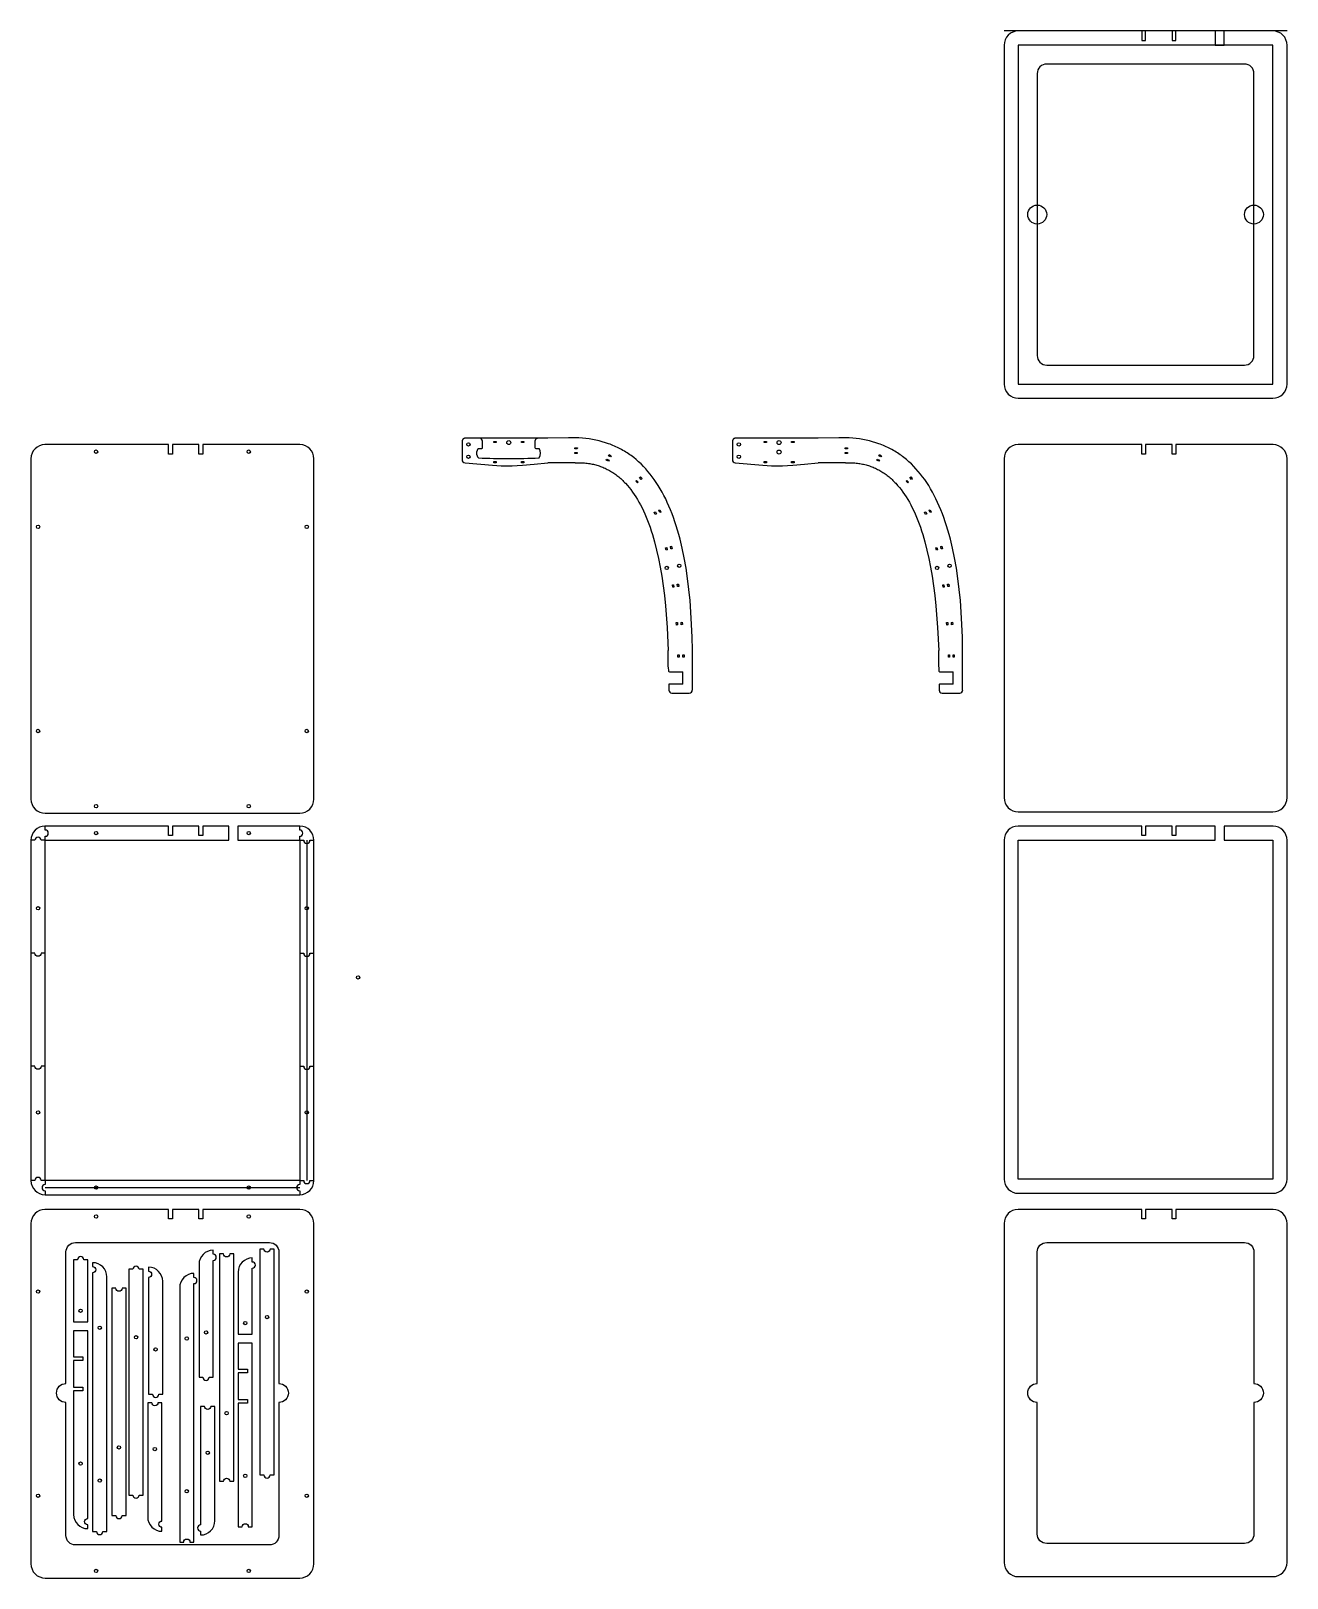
# Model space of a CAD drawing. Extents: x -4423 to 2541, y -1262 to 980.
# Drawn here: x -1043 to 284, y -1262 to 373 of the extents above; entities that cross this region are included whole.
import ezdxf

# ---------------------------------------------------------------- set-up
doc = ezdxf.new("R2010")
doc.units = 0
for name, color, linetype in [('FAB$ARM-1', 5, 'CONTINUOUS'), ('FAB$ARM-2', 5, 'CONTINUOUS'), ('FAB_2$BOTTOM', 30, 'CONTINUOUS'), ('FAB_2$TOP', 4, 'CONTINUOUS')]:
    doc.layers.add(name, color=color, linetype=linetype)

msp = doc.modelspace()

# ---------------------------------------------------------------- linework, layer by layer
at = {"layer": 'FAB$ARM-1'}
for p, q in [((-369.8, -299.1), (-369.5, -303.3)), ((-368.7, -304.1), (-354.4, -304)), ((-344.4, -323.4), (-344.4, -297.9)), ((-84.1, -299.1), (-83.9, -303.3)), ((-83.1, -304.1), (-68.8, -304)), ((-58.8, -323.4), (-58.8, -297.9)), ((-354.4, -317), (-368.6, -317)), ((-366.1, -326.6), (-347.6, -326.6)), ((-68.8, -317), (-82.9, -317)), ((-80.5, -326.6), (-61.9, -326.6))]:
    msp.add_line(p, q, dxfattribs=at)
for points in [[(-497, -57.4), (-502.6, -57.4), (-569.3, -57.4), (-584.7, -57.4), (-584.7, -57.4), (-584.8, -57.4), (-584.9, -57.4), (-584.9, -57.4), (-585, -57.4), (-585.1, -57.4), (-585.2, -57.4), (-585.2, -57.4), (-585.3, -57.5), (-585.4, -57.5), (-585.5, -57.5), (-585.5, -57.5), (-585.6, -57.5), (-585.7, -57.6), (-585.8, -57.6), (-585.8, -57.6), (-585.9, -57.7), (-586, -57.7), (-586, -57.7), (-586.1, -57.8), (-586.2, -57.8), (-586.3, -57.8), (-586.3, -57.9), (-586.4, -57.9), (-586.5, -58), (-586.5, -58), (-586.6, -58.1), (-586.7, -58.1), (-586.7, -58.2), (-586.8, -58.2), (-586.8, -58.3), (-586.9, -58.4), (-586.9, -58.4), (-587, -58.5), (-587.1, -58.5), (-587.1, -58.6), (-587.2, -58.7), (-587.2, -58.7), (-587.2, -58.8), (-587.3, -58.9), (-587.3, -58.9), (-587.4, -59), (-587.4, -59.1), (-587.4, -59.2), (-587.5, -59.2), (-587.5, -59.3), (-587.5, -59.4), (-587.6, -59.4), (-587.6, -59.5), (-587.6, -59.6), (-587.6, -59.7), (-587.7, -59.7), (-587.7, -59.8), (-587.7, -59.9), (-587.7, -60), (-587.7, -60), (-587.7, -60.1), (-587.7, -60.2), (-587.8, -60.3), (-587.8, -60.3), (-587.8, -60.4), (-587.8, -60.5), (-587.8, -60.5), (-587.8, -80.1, 0.414214), (-584.6, -83.2), (-555.5, -85.7), (-546.5, -86.3), (-545.7, -86.3), (-540.2, -86.4), (-534.8, -86.3), (-529.4, -86.1), (-523.8, -85.8), (-511.6, -84.8), (-497, -83.2)], [(-211.4, -57.4), (-217, -57.4), (-283.6, -57.4), (-299, -57.4), (-299.1, -57.4), (-299.2, -57.4), (-299.2, -57.4), (-299.3, -57.4), (-299.4, -57.4), (-299.5, -57.4), (-299.5, -57.4), (-299.6, -57.4), (-299.7, -57.5), (-299.7, -57.5), (-299.8, -57.5), (-299.9, -57.5), (-300, -57.5), (-300, -57.6), (-300.1, -57.6), (-300.2, -57.6), (-300.3, -57.7), (-300.3, -57.7), (-300.4, -57.7), (-300.5, -57.8), (-300.5, -57.8), (-300.6, -57.8), (-300.7, -57.9), (-300.8, -57.9), (-300.8, -58), (-300.9, -58), (-301, -58.1), (-301, -58.1), (-301.1, -58.2), (-301.1, -58.2), (-301.2, -58.3), (-301.3, -58.4), (-301.3, -58.4), (-301.4, -58.5), (-301.4, -58.5), (-301.5, -58.6), (-301.5, -58.7), (-301.6, -58.7), (-301.6, -58.8), (-301.7, -58.9), (-301.7, -58.9), (-301.7, -59), (-301.8, -59.1), (-301.8, -59.2), (-301.8, -59.2), (-301.9, -59.3), (-301.9, -59.4), (-301.9, -59.4), (-302, -59.5), (-302, -59.6), (-302, -59.7), (-302, -59.7), (-302, -59.8), (-302.1, -59.9), (-302.1, -60), (-302.1, -60), (-302.1, -60.1), (-302.1, -60.2), (-302.1, -60.3), (-302.1, -60.3), (-302.1, -60.4), (-302.1, -60.5), (-302.1, -60.5), (-302.1, -80.1, 0.414214), (-299, -83.2), (-269.9, -85.7), (-260.9, -86.3), (-260.1, -86.3), (-254.6, -86.4), (-249.2, -86.3), (-243.8, -86.1), (-238.2, -85.8), (-226, -84.8), (-211.4, -83.2)]]:
    msp.add_lwpolyline(points, format="xyb", dxfattribs=at)
for points in [[(-551.7, -60.6), (-551.7, -61.9), (-554.2, -61.9), (-554.2, -60.6)], [(-525.1, -60.6), (-522.6, -60.6), (-522.6, -61.9), (-525.1, -61.9)], [(-266, -60.6), (-266, -61.9), (-268.6, -61.9), (-268.6, -60.6)], [(-239.5, -60.6), (-237, -60.6), (-237, -61.9), (-239.5, -61.9)], [(-465.9, -67.4), (-466, -68.6), (-468.5, -68.6), (-468.5, -67.3)], [(-466, -73.6), (-468.5, -73.6), (-468.5, -72.4), (-466, -72.4)], [(-433, -81.6), (-435.3, -80.6), (-434.8, -79.4), (-432.4, -80.5)], [(-430.2, -75.8), (-430.8, -76.9), (-433, -75.8), (-432.4, -74.6)], [(-180.3, -67.4), (-180.3, -68.6), (-182.9, -68.6), (-182.8, -67.3)], [(-180.3, -73.6), (-182.9, -73.6), (-182.9, -72.4), (-180.3, -72.4)], [(-147.3, -81.6), (-149.6, -80.6), (-149.1, -79.4), (-146.8, -80.5)], [(-144.5, -75.8), (-145.1, -76.9), (-147.4, -75.8), (-146.8, -74.6)], [(-551.7, -83.2), (-554.2, -83.2), (-554.2, -81.9), (-551.7, -81.9)], [(-525.1, -83.2), (-525.1, -81.9), (-522.6, -81.9), (-522.6, -83.2)], [(-266, -83.2), (-268.6, -83.2), (-268.6, -81.9), (-266, -81.9)], [(-239.5, -83.2), (-239.5, -81.9), (-237, -81.9), (-237, -83.2)], [(-402.4, -104.5), (-404.2, -102.7), (-403.3, -101.8), (-401.5, -103.6)], [(-397.6, -100), (-398.6, -100.8), (-400.3, -98.9), (-399.3, -98.1)], [(-116.8, -104.5), (-118.6, -102.7), (-117.7, -101.8), (-115.9, -103.6)], [(-112, -100), (-113, -100.8), (-114.6, -98.9), (-113.7, -98.1)], [(-383.6, -137.7), (-384.6, -135.4), (-383.5, -134.9), (-382.4, -137.2)], [(-377.7, -135.3), (-378.9, -135.7), (-379.8, -133.3), (-378.6, -132.9)], [(-97.9, -137.7), (-99, -135.4), (-97.8, -134.9), (-96.8, -137.2)], [(-92.1, -135.3), (-93.2, -135.7), (-94.1, -133.3), (-93, -132.9)], [(-372.1, -175.5), (-372.8, -173), (-371.5, -172.7), (-370.9, -175.2)], [(-365.9, -174), (-367.1, -174.3), (-367.6, -171.8), (-366.4, -171.5)], [(-86.5, -175.5), (-87.1, -173), (-85.9, -172.7), (-85.3, -175.2)], [(-80.2, -174), (-81.5, -174.3), (-82, -171.8), (-80.8, -171.5)], [(-365.1, -214.8), (-365.5, -212.3), (-364.3, -212.1), (-363.9, -214.6)], [(-358.8, -213.9), (-360.1, -214.1), (-360.4, -211.5), (-359.1, -211.4)], [(-79.5, -214.8), (-79.9, -212.3), (-78.6, -212.1), (-78.3, -214.6)], [(-73.2, -213.9), (-74.5, -214.1), (-74.7, -211.5), (-73.5, -211.4)], [(-361.3, -254.7), (-361.5, -252.1), (-360.2, -252), (-360, -254.6)], [(-354.9, -254.2), (-356.2, -254.3), (-356.3, -251.8), (-355, -251.7)], [(-75.6, -254.7), (-75.8, -252.1), (-74.6, -252), (-74.3, -254.6)], [(-69.3, -254.2), (-70.5, -254.3), (-70.7, -251.8), (-69.4, -251.7)], [(-359.6, -288.5), (-359.6, -286), (-358.3, -286), (-358.3, -288.5)], [(-353.2, -288.5), (-354.5, -288.5), (-354.5, -286), (-353.2, -286)], [(-73.9, -288.5), (-73.9, -286), (-72.7, -286), (-72.7, -288.5)], [(-67.6, -288.5), (-68.8, -288.5), (-68.8, -286), (-67.6, -286)]]:
    msp.add_lwpolyline(points, close=True, dxfattribs=at)
for points in [[(-344.4, -280.9), (-344.7, -267.3), (-345.2, -254), (-345.9, -241.2), (-346.8, -228.9), (-348, -217), (-349.4, -205.5), (-351.1, -194.4), (-353, -183.8), (-355.1, -173.6), (-357.4, -163.8), (-358.7, -159), (-360, -154.4), (-361.4, -149.9), (-362.8, -145.5), (-364.3, -141.2), (-365.9, -137), (-367.5, -132.9), (-369.1, -129), (-370.9, -125.1), (-372.6, -121.3), (-374.5, -117.7), (-376.4, -114.1), (-378.4, -110.7), (-380.4, -107.4), (-382.5, -104.1), (-384.6, -101), (-386.8, -98), (-389, -95.1), (-391.3, -92.3), (-393.7, -89.6), (-396.1, -87), (-398.6, -84.5), (-401.2, -82.2), (-403.8, -79.9), (-406.4, -77.7), (-407.8, -76.7), (-409.2, -75.7), (-410.5, -74.7), (-411.9, -73.7), (-413.4, -72.8), (-414.8, -71.9), (-416.2, -71), (-417.7, -70.2), (-419.1, -69.3), (-420.6, -68.5), (-422.1, -67.8), (-423.6, -67), (-425.2, -66.3), (-426.7, -65.6), (-428.3, -64.9), (-429.8, -64.3), (-431.4, -63.7), (-433, -63.1), (-436.3, -62), (-439.6, -61), (-442.9, -60.1), (-446.4, -59.3), (-449.8, -58.6), (-453.4, -58.1), (-457, -57.6), (-460.6, -57.2), (-464.3, -57), (-468.1, -56.8), (-471.7, -56.8), (-475.4, -56.8), (-497, -57.4)], [(-58.8, -280.9), (-59.1, -267.3), (-59.5, -254), (-60.2, -241.2), (-61.2, -228.9), (-62.4, -217), (-63.8, -205.5), (-65.4, -194.4), (-67.3, -183.8), (-69.4, -173.6), (-71.8, -163.8), (-73, -159), (-74.4, -154.4), (-75.7, -149.9), (-77.2, -145.5), (-78.7, -141.2), (-80.2, -137), (-81.8, -132.9), (-83.5, -129), (-85.2, -125.1), (-87, -121.3), (-88.9, -117.7), (-90.8, -114.1), (-92.7, -110.7), (-94.7, -107.4), (-96.8, -104.1), (-98.9, -101), (-101.1, -98), (-103.4, -95.1), (-105.7, -92.3), (-108.1, -89.6), (-110.5, -87), (-113, -84.5), (-115.5, -82.2), (-118.1, -79.9), (-120.8, -77.7), (-122.2, -76.7), (-123.5, -75.7), (-124.9, -74.7), (-126.3, -73.7), (-127.7, -72.8), (-129.1, -71.9), (-130.6, -71), (-132, -70.2), (-133.5, -69.3), (-135, -68.5), (-136.5, -67.8), (-138, -67), (-139.5, -66.3), (-141.1, -65.6), (-142.6, -64.9), (-144.2, -64.3), (-145.8, -63.7), (-147.4, -63.1), (-150.6, -62), (-153.9, -61), (-157.3, -60.1), (-160.7, -59.3), (-164.2, -58.6), (-167.7, -58.1), (-171.3, -57.6), (-175, -57.2), (-178.7, -57), (-182.5, -56.8), (-186.1, -56.8), (-189.8, -56.8), (-211.4, -57.4)], [(-468.1, -83.2), (-466.7, -83.2), (-465.3, -83.2), (-463.8, -83.2), (-462.4, -83.2), (-461.1, -83.2), (-459.7, -83.3), (-458.3, -83.4), (-457, -83.6), (-455.6, -83.7), (-454.3, -83.9), (-452.9, -84.1), (-451.6, -84.3), (-450.3, -84.6), (-449, -84.8), (-447.7, -85.2), (-446.5, -85.5), (-445.2, -85.8), (-444, -86.2), (-442.7, -86.6), (-441.5, -87), (-440.3, -87.5), (-439.1, -88), (-437.9, -88.5), (-436.7, -89), (-435.5, -89.6), (-434.3, -90.2), (-433.2, -90.8), (-432, -91.4), (-430.9, -92), (-429.7, -92.7), (-428.6, -93.4), (-427.5, -94.2), (-426.4, -94.9), (-425.3, -95.7), (-424.3, -96.5), (-423.2, -97.3), (-422.1, -98.2), (-421.1, -99.1), (-420.1, -100), (-419, -100.9), (-418, -101.9), (-417, -102.9), (-416, -103.9), (-415, -104.9), (-413.1, -107.1), (-411.2, -109.3), (-409.4, -111.6), (-407.6, -114.1), (-405.8, -116.6), (-404.1, -119.3), (-402.4, -122), (-400.8, -124.9), (-399.2, -127.8), (-397.6, -130.9), (-396.1, -134), (-394.6, -137.3), (-393.2, -140.6), (-391.8, -144.1), (-390.4, -147.7), (-389.1, -151.3), (-387.9, -155.1), (-386.6, -158.9), (-384.3, -166.9), (-382.2, -175.4), (-380.2, -184.2), (-378.4, -193.4), (-376.7, -203), (-375.2, -213.1), (-373.9, -223.5), (-372.7, -234.4), (-370.9, -257.2), (-369.8, -281.7)], [(-182.5, -83.2), (-181, -83.2), (-179.6, -83.2), (-178.2, -83.2), (-176.8, -83.2), (-175.4, -83.2), (-174, -83.3), (-172.7, -83.4), (-171.3, -83.6), (-170, -83.7), (-168.6, -83.9), (-167.3, -84.1), (-166, -84.3), (-164.7, -84.6), (-163.4, -84.8), (-162.1, -85.2), (-160.8, -85.5), (-159.6, -85.8), (-158.3, -86.2), (-157.1, -86.6), (-155.8, -87), (-154.6, -87.5), (-153.4, -88), (-152.2, -88.5), (-151, -89), (-149.8, -89.6), (-148.7, -90.2), (-147.5, -90.8), (-146.4, -91.4), (-145.2, -92), (-144.1, -92.7), (-143, -93.4), (-141.9, -94.2), (-140.8, -94.9), (-139.7, -95.7), (-138.6, -96.5), (-137.6, -97.3), (-136.5, -98.2), (-135.5, -99.1), (-134.4, -100), (-133.4, -100.9), (-132.4, -101.9), (-131.4, -102.9), (-130.4, -103.9), (-129.4, -104.9), (-127.5, -107.1), (-125.6, -109.3), (-123.7, -111.6), (-121.9, -114.1), (-120.2, -116.6), (-118.4, -119.3), (-116.8, -122), (-115.1, -124.9), (-113.5, -127.8), (-112, -130.9), (-110.4, -134), (-109, -137.3), (-107.5, -140.6), (-106.1, -144.1), (-104.8, -147.7), (-103.5, -151.3), (-102.2, -155.1), (-101, -158.9), (-98.7, -166.9), (-96.5, -175.4), (-94.5, -184.2), (-92.7, -193.4), (-91.1, -203), (-89.6, -213.1), (-88.2, -223.5), (-87.1, -234.4), (-85.3, -257.2), (-84.1, -281.7)], [(-368.6, -317), (-368.6, -317), (-368.6, -317), (-368.6, -317), (-368.6, -317), (-368.6, -317), (-368.7, -317), (-368.7, -317.1), (-368.7, -317.1), (-368.7, -317.1), (-368.7, -317.1), (-368.8, -317.1), (-368.8, -317.1), (-368.8, -317.1), (-368.8, -317.1), (-368.8, -317.1), (-368.9, -317.1), (-368.9, -317.1), (-368.9, -317.1), (-368.9, -317.1), (-368.9, -317.1), (-368.9, -317.1), (-369, -317.2), (-369, -317.2), (-369, -317.2), (-369, -317.2), (-369, -317.2), (-369, -317.2), (-369.1, -317.2), (-369.1, -317.2), (-369.1, -317.2), (-369.1, -317.3), (-369.1, -317.3), (-369.1, -317.3), (-369.1, -317.3), (-369.2, -317.3), (-369.2, -317.3), (-369.2, -317.3), (-369.2, -317.4), (-369.2, -317.4), (-369.2, -317.4), (-369.2, -317.4), (-369.2, -317.4), (-369.2, -317.4), (-369.3, -317.5), (-369.3, -317.5), (-369.3, -317.5), (-369.3, -317.5), (-369.3, -317.5), (-369.3, -317.6), (-369.3, -317.6), (-369.3, -317.6), (-369.3, -317.6), (-369.3, -317.6), (-369.3, -317.7), (-369.3, -317.7), (-369.3, -317.7), (-369.3, -317.7), (-369.3, -317.7), (-369.3, -317.7), (-369.3, -317.8), (-369.3, -317.8), (-369.3, -317.8), (-369.3, -317.8), (-369.3, -323.4)], [(-82.9, -317), (-82.9, -317), (-82.9, -317), (-83, -317), (-83, -317), (-83, -317), (-83, -317), (-83, -317.1), (-83.1, -317.1), (-83.1, -317.1), (-83.1, -317.1), (-83.1, -317.1), (-83.1, -317.1), (-83.2, -317.1), (-83.2, -317.1), (-83.2, -317.1), (-83.2, -317.1), (-83.2, -317.1), (-83.3, -317.1), (-83.3, -317.1), (-83.3, -317.1), (-83.3, -317.1), (-83.3, -317.2), (-83.3, -317.2), (-83.4, -317.2), (-83.4, -317.2), (-83.4, -317.2), (-83.4, -317.2), (-83.4, -317.2), (-83.4, -317.2), (-83.4, -317.2), (-83.5, -317.3), (-83.5, -317.3), (-83.5, -317.3), (-83.5, -317.3), (-83.5, -317.3), (-83.5, -317.3), (-83.5, -317.3), (-83.6, -317.4), (-83.6, -317.4), (-83.6, -317.4), (-83.6, -317.4), (-83.6, -317.4), (-83.6, -317.4), (-83.6, -317.5), (-83.6, -317.5), (-83.6, -317.5), (-83.6, -317.5), (-83.6, -317.5), (-83.7, -317.6), (-83.7, -317.6), (-83.7, -317.6), (-83.7, -317.6), (-83.7, -317.6), (-83.7, -317.7), (-83.7, -317.7), (-83.7, -317.7), (-83.7, -317.7), (-83.7, -317.7), (-83.7, -317.7), (-83.7, -317.8), (-83.7, -317.8), (-83.7, -317.8), (-83.7, -317.8), (-83.6, -323.4)]]:
    msp.add_lwpolyline(points, dxfattribs=at)
for centre, radius in [((-581, -63.8), 1.78), ((-538.4, -61.9), 2.1), ((-295.3, -63.8), 1.78), ((-252.8, -61.9), 2.1), ((-581, -76.8), 1.78), ((-295.3, -76.8), 1.78), ((-252.8, -71.9), 2.1), ((-371.4, -194.3), 1.78), ((-358.3, -192), 1.78), ((-85.8, -194.3), 1.78), ((-72.6, -192), 1.78)]:
    msp.add_circle(centre, radius, dxfattribs=at)
for centre, radius, start, end in [((-368.7, -303.3), 0.794, 181.2103, 270), ((-83.1, -303.3), 0.794, 181.2103, 270), ((-366.1, -323.4), 3.18, 180.1822, 270), ((-347.6, -323.4), 3.17, 270, 0.1927), ((-80.5, -323.4), 3.18, 180.1822, 270), ((-61.9, -323.4), 3.17, 270, 0.1927)]:
    msp.add_arc(centre, radius, start, end, dxfattribs=at)
at = {"layer": 'FAB$ARM-2'}
for p, q in [((284, 373), (-15, 373)), ((284, 373), (209.1, 373)), ((284, 373), (216.5, 373)), ((-570.4, -68.1), (-566.9, -68)), ((-509.9, -68), (-506.4, -68.1)), ((-468.1, -83.2), (-497, -83.2)), ((-182.5, -83.2), (-211.4, -83.2)), ((-369.8, -298.7), (-369.8, -281.7)), ((-344.4, -297.9), (-344.4, -280.9)), ((-84.1, -298.7), (-84.1, -281.7)), ((-58.8, -297.9), (-58.8, -280.9)), ((-354.4, -317), (-354.4, -304)), ((-68.8, -317), (-68.8, -304)), ((-897.8, -467), (-1028.5, -467)), ((-897.8, -477), (-897.8, -467)), ((-893.8, -467), (-893.8, -477)), ((-865.8, -467), (-893.8, -467)), ((-865.8, -477), (-865.8, -467)), ((-834.3, -467), (-861.8, -467)), ((-861.8, -467), (-861.8, -477)), ((-834.3, -482), (-834.3, -467)), ((-824.7, -467), (-824.7, -482)), ((-759.1, -467), (-824.7, -467)), ((-1043.3, -482), (-1043.3, -784.7)), ((-1028.3, -784.7), (-1028.3, -482)), ((-1028.3, -482), (-834.3, -482)), ((-893.8, -477), (-897.8, -477)), ((-861.8, -477), (-865.8, -477)), ((-824.7, -482), (-759.3, -482)), ((-759.3, -482), (-759.3, -784.7)), ((-751.8, -482), (-751.8, -841.5)), ((-744.3, -784.7), (-744.3, -482)), ((-1043.3, -784.7), (-1043.3, -841.5)), ((-1028.3, -841.5), (-1028.3, -784.7)), ((-759.3, -784.7), (-759.3, -841.5)), ((-744.3, -841.5), (-744.3, -784.7)), ((-759.3, -841.5), (-1028.3, -841.5)), ((-1028.3, -849), (-759.3, -849)), ((-1028.3, -856.5), (-759.3, -856.5))]:
    msp.add_line(p, q, dxfattribs=at)
for points in [[(0, -15), (269, -15, 0.414214), (284, 0), (284, 358, 0.414214), (269, 373), (0, 373, 0.414214), (-15, 358), (-15, 0, 0.414214)], [(30, 20), (239, 20, 0.414214), (249, 30), (249, 328, 0.414214), (239, 338), (30, 338, 0.414214), (20, 328), (20, 30, 0.414214)], [(269.2, -64), (166.5, -64), (166.5, -74), (162.5, -74), (162.5, -64), (134.5, -64), (134.5, -74), (130.5, -74), (130.5, -64), (-0.2, -64, 0.410961), (-15, -79), (-15, -437, 0.414214), (0, -452), (269, -452, 0.414214), (284, -437), (284, -79, 0.410961)], [(-0.2, -467, 0.410961), (-15, -482), (-15, -840, 0.414214), (0, -855), (269, -855, 0.414214), (284, -840), (284, -482, 0.410961), (269.2, -467), (217.6, -467), (217.6, -482), (269, -482), (269, -840), (0, -840), (0, -482), (208, -482), (208, -467), (166.5, -467), (166.5, -477), (162.5, -477), (162.5, -467), (134.5, -467), (134.5, -477), (130.5, -477), (130.5, -467)], [(269.2, -872), (166.5, -872), (166.5, -882), (162.5, -882), (162.5, -872), (134.5, -872), (134.5, -882), (130.5, -882), (130.5, -872), (-0.2, -872, 0.410961), (-15, -887), (-15, -1245, 0.414214), (0, -1260), (269, -1260, 0.414214), (284, -1245), (284, -887, 0.410961)], [(-865.7, -930.1), (-865.7, -1049.4), (-861.5, -1049.4, 1), (-854.9, -1049.4), (-850.7, -1049.4), (-850.7, -930.1), (-850.7, -925.9, 1), (-850.7, -919.3), (-850.7, -915.1), (-850.9, -915.1, 0.410961)], [(-801.3, -1152.5), (-797.1, -1152.5, 1), (-790.5, -1152.5), (-786.3, -1152.5), (-786.3, -913.9), (-790.5, -913.9, -1), (-797.1, -913.9), (-801.3, -913.9)], [(20, -1056), (20, -917, -0.414214), (30, -907), (239, -907, -0.414214), (249, -917), (249, -1056, -1), (249, -1076), (249, -1215, -0.414214), (239, -1225), (30, -1225, -0.414214), (20, -1215), (20, -1076, -1)], [(-983.3, -990.7), (-983.3, -925.3), (-987.5, -925.3, 1), (-994.1, -925.2), (-998.3, -925.2), (-998.3, -990.7)], [(-963.1, -943.3, 0.414214), (-978.1, -928.3), (-978.1, -932.5, -1), (-978.1, -939), (-978.1, -943.3), (-978.1, -1212.3), (-973.9, -1212.3, 1), (-967.3, -1212.3), (-963.1, -1212.3)], [(-844, -1102.4), (-844, -1159.2), (-839.8, -1159.2, -1), (-833.2, -1159.2), (-829, -1159.2), (-829, -919), (-833.2, -919, -1), (-839.8, -919), (-844, -919)], [(-809.4, -938.3), (-809.4, -934.1, 1), (-809.4, -927.6), (-809.4, -923.3, 0.410961), (-824.4, -938.2), (-824.4, -1003.7), (-809.4, -1003.7)], [(-939.7, -1173.9), (-935.5, -1173.9, 1), (-929, -1173.9), (-924.7, -1173.9), (-924.7, -935.2), (-929, -935.2, 1), (-935.5, -935.2), (-939.7, -935.2)], [(-904.1, -948, 0.410967), (-918.9, -933), (-919, -937.2, -1), (-919.1, -943.8), (-919.1, -948), (-919.1, -1067.3), (-914.9, -1067.3, 1), (-908.3, -1067.3), (-904.1, -1067.3)], [(-886.1, -954.6), (-886.1, -1223.6), (-881.9, -1223.6, -1), (-875.3, -1223.6), (-871.1, -1223.6), (-871.1, -954.6), (-871.1, -950.4, 1), (-871.1, -943.9), (-871.1, -939.6, 0.414214)], [(-942.8, -955.2), (-947, -955.2, -1), (-953.6, -955.2), (-957.8, -955.2), (-957.8, -1195.4), (-953.6, -1195.4, 1), (-947, -1195.4), (-942.8, -1195.4)], [(-988.3, -1063.8), (-998.3, -1063.8), (-998.3, -1194.5, 0.410961), (-983.3, -1209.3), (-983.3, -1205.1, -1), (-983.3, -1198.6), (-983.3, -1194.3), (-983.3, -1000.3), (-998.3, -1000.3), (-998.3, -1027.8), (-988.3, -1027.8), (-988.3, -1031.8), (-998.3, -1031.8), (-998.3, -1059.8), (-988.3, -1059.8)], [(-814.4, -1076.8), (-824.4, -1076.8), (-824.4, -1207.3), (-820.1, -1207.3, -1), (-813.6, -1207.3), (-809.4, -1207.3), (-809.4, -1013.3), (-824.4, -1013.3), (-824.4, -1040.8), (-814.4, -1040.8), (-814.4, -1044.8), (-824.4, -1044.8), (-824.4, -1072.8), (-814.4, -1072.8)], [(-919.9, -1140.4), (-919.9, -1197.1, 0.414214), (-904.9, -1212.1), (-904.9, -1207.9, -1), (-904.9, -1201.3), (-904.9, -1197.1), (-904.9, -1076.3), (-909.1, -1076.3, -1), (-915.6, -1076.3), (-919.9, -1076.3)], [(-864, -1144.2), (-864, -1201), (-864, -1205.2, 1), (-864, -1211.8), (-864, -1216, 0.414214), (-849, -1201), (-849, -1080.1), (-853.2, -1080.1, -1), (-859.8, -1080.1), (-864, -1080.1)]]:
    msp.add_lwpolyline(points, format="xyb", close=True, dxfattribs=at)
for points in [[(130.5, 363), (134.5, 363), (134.5, 373), (130.5, 373)], [(162.5, 363), (166.5, 363), (166.5, 373), (162.5, 373)], [(208, 358), (217.6, 358), (217.6, 373), (208, 373)], [(0, 0), (269, 0), (269, 358), (0, 358)]]:
    msp.add_lwpolyline(points, close=True, dxfattribs=at)
for points in [[(-566.9, -68), (-566.8, -68), (-566.8, -68), (-566.8, -68), (-566.8, -68), (-566.8, -68), (-566.8, -68), (-566.7, -68), (-566.7, -68), (-566.7, -68), (-566.7, -68), (-566.7, -67.9), (-566.6, -67.9), (-566.6, -67.9), (-566.6, -67.9), (-566.6, -67.9), (-566.6, -67.9), (-566.6, -67.9), (-566.5, -67.9), (-566.5, -67.9), (-566.5, -67.9), (-566.5, -67.9), (-566.5, -67.9), (-566.5, -67.8), (-566.4, -67.8), (-566.4, -67.8), (-566.4, -67.8), (-566.4, -67.8), (-566.4, -67.8), (-566.4, -67.8), (-566.3, -67.8), (-566.3, -67.7), (-566.3, -67.7), (-566.3, -67.7), (-566.3, -67.7), (-566.3, -67.7), (-566.3, -67.7), (-566.2, -67.7), (-566.2, -67.6), (-566.2, -67.6), (-566.2, -67.6), (-566.2, -67.6), (-566.2, -67.6), (-566.2, -67.6), (-566.2, -67.5), (-566.2, -67.5), (-566.2, -67.5), (-566.2, -67.5), (-566.1, -67.5), (-566.1, -67.5), (-566.1, -67.4), (-566.1, -67.4), (-566.1, -67.4), (-566.1, -67.4), (-566.1, -67.4), (-566.1, -67.3), (-566.1, -67.3), (-566.1, -67.3), (-566.1, -67.3), (-566.1, -67.3), (-566.1, -67.3), (-566.1, -67.2), (-566.1, -67.2), (-566.1, -67.2), (-566.1, -60.5)], [(-497, -57.4), (-507.6, -57.4), (-507.7, -57.4), (-507.8, -57.4), (-507.8, -57.4), (-507.9, -57.4), (-508, -57.4), (-508, -57.4), (-508.1, -57.4), (-508.2, -57.4), (-508.3, -57.5), (-508.3, -57.5), (-508.4, -57.5), (-508.5, -57.5), (-508.6, -57.5), (-508.6, -57.6), (-508.7, -57.6), (-508.8, -57.6), (-508.9, -57.7), (-508.9, -57.7), (-509, -57.7), (-509.1, -57.8), (-509.1, -57.8), (-509.2, -57.8), (-509.3, -57.9), (-509.3, -57.9), (-509.4, -58), (-509.5, -58), (-509.5, -58.1), (-509.6, -58.1), (-509.7, -58.2), (-509.7, -58.2), (-509.8, -58.3), (-509.8, -58.4), (-509.9, -58.4), (-510, -58.5), (-510, -58.5), (-510.1, -58.6), (-510.1, -58.7), (-510.2, -58.7), (-510.2, -58.8), (-510.2, -58.9), (-510.3, -58.9), (-510.3, -59), (-510.4, -59.1), (-510.4, -59.2), (-510.4, -59.2), (-510.5, -59.3), (-510.5, -59.4), (-510.5, -59.5), (-510.5, -59.5), (-510.6, -59.6), (-510.6, -59.7), (-510.6, -59.7), (-510.6, -59.8), (-510.7, -59.9), (-510.7, -60), (-510.7, -60), (-510.7, -60.1), (-510.7, -60.2), (-510.7, -60.3), (-510.7, -60.3), (-510.7, -60.4), (-510.7, -60.5), (-510.7, -67.2)], [(-570.4, -78.1), (-570.6, -77.8), (-570.8, -77.5), (-571, -77.3), (-571.1, -77), (-571.3, -76.7), (-571.4, -76.4), (-571.5, -76.2), (-571.6, -76), (-571.6, -75.9), (-571.7, -75.7), (-571.7, -75.6), (-571.8, -75.4), (-571.8, -75.2), (-571.9, -75.1), (-571.9, -74.9), (-572, -74.8), (-572, -74.6), (-572.1, -74.4), (-572.1, -74.3), (-572.1, -74.1), (-572.1, -73.9), (-572.2, -73.8), (-572.2, -73.6), (-572.2, -73.4), (-572.2, -73.3), (-572.2, -73.1), (-572.2, -72.9), (-572.2, -72.8), (-572.2, -72.6), (-572.2, -72.4), (-572.1, -72.3), (-572.1, -72.1), (-572.1, -71.9), (-572.1, -71.8), (-572, -71.6), (-572, -71.4), (-571.9, -71.3), (-571.9, -71.1), (-571.8, -70.9), (-571.8, -70.8), (-571.7, -70.6), (-571.7, -70.5), (-571.6, -70.3), (-571.6, -70.1), (-571.5, -70), (-571.4, -69.8), (-571.3, -69.5), (-571.1, -69.2), (-571, -68.9), (-570.8, -68.6), (-570.6, -68.3), (-570.4, -68.1)]]:
    msp.add_lwpolyline(points, dxfattribs=at)
for points in [[(-1028.3, -482), (-1028.3, -477.8, 1), (-1028.3, -471.2), (-1028.3, -467)], [(-759.3, -482), (-759.3, -477.8, 1), (-759.2, -471.2), (-759.1, -467)], [(-1028.3, -482), (-1032.5, -482, 1), (-1039.1, -482), (-1043.3, -482)], [(-759.3, -482), (-755.1, -482, 1), (-748.5, -482), (-744.3, -482)], [(-1028.3, -601.3), (-1032.5, -601.3, -1), (-1039.1, -601.3), (-1043.3, -601.3)], [(-759.3, -601.3), (-755.1, -601.3, 1), (-748.5, -601.3), (-744.3, -601.3)], [(-1028.3, -720.7), (-1032.5, -720.7, -1), (-1039.1, -720.7), (-1043.3, -720.7)], [(-759.3, -720.7), (-755.1, -720.7, 1), (-748.5, -720.7), (-744.3, -720.7)], [(-1028.3, -841.5), (-1032.5, -841.5, 1), (-1039.1, -841.5), (-1043.3, -841.5)], [(-1028.3, -841.5), (-1028.3, -845.7, 1), (-1028.3, -852.3), (-1028.3, -856.5)], [(-759.3, -841.5), (-759.3, -845.7, 1), (-759.3, -852.3), (-759.3, -856.5)], [(-759.3, -841.5), (-755.1, -841.5, 1), (-748.5, -841.5), (-744.3, -841.5)]]:
    msp.add_lwpolyline(points, format="xyb", dxfattribs=at)
for centre, radius in [((20, 179), 10), ((249, 179), 10), ((-974.5, -474.5), 1.78), ((-813.1, -474.5), 1.78), ((-1035.8, -553.9), 1.78), ((-751.8, -553.9), 1.78), ((-697.6, -626.9), 1.78), ((-1035.8, -769.6), 1.78), ((-751.8, -769.6), 1.78), ((-974.5, -849), 1.78), ((-813.1, -849), 1.78), ((-990.8, -979.1), 1.78), ((-970.6, -997.1), 1.78), ((-816.9, -992.1), 1.78), ((-793.8, -985.8), 1.78), ((-932.2, -1007.1), 1.78), ((-878.6, -1008.4), 1.78), ((-858.2, -1002), 1.78), ((-911.6, -1019.9), 1.78), ((-836.5, -1087.3), 1.78), ((-950.3, -1123.5), 1.78), ((-912.4, -1125.2), 1.78), ((-856.5, -1129.1), 1.78), ((-990.8, -1140.5), 1.78), ((-970.6, -1158.5), 1.78), ((-816.9, -1153.5), 1.78), ((-878.6, -1169.8), 1.78)]:
    msp.add_circle(centre, radius, dxfattribs=at)
for centre, radius, start, end in [((-569.3, -60.5), 3.17, 359.9968, 89.9981), ((-538.4, 880.8), 959.5, 268.0885, 271.9115), ((-509.9, -67.2), 0.794, 179.9962, 268.281), ((-513.9, -73.1), 9.02, 326.1996, 33.8004), ((-1028.3, -482), 15, 90.6366, 179.9996), ((-759.3, -482), 15, 0.0004, 89.3634), ((-1028.3, -841.5), 15, 180, 270), ((-759.3, -841.5), 15, 270, 360)]:
    msp.add_arc(centre, radius, start, end, dxfattribs=at)
at = {"layer": 'FAB_2$BOTTOM'}
msp.add_lwpolyline([(-1043.3, -362.6), (-1043.3, -438.5, 0.414214), (-1028.3, -453.5), (-759.3, -453.5, 0.414214), (-744.3, -438.5), (-744.3, -362.6), (-744.3, -79, 0.410961), (-759.1, -64), (-861.8, -64), (-861.8, -74), (-865.8, -74), (-865.8, -64), (-893.8, -64), (-893.8, -74), (-897.8, -74), (-897.8, -64), (-1028.5, -64, 0.410961), (-1043.3, -79)], format="xyb", close=True, dxfattribs=at)
for centre in [(-974.5, -71.5), (-813.1, -71.5), (-1035.8, -150.9), (-751.8, -150.9), (-1035.8, -366.6), (-751.8, -366.6), (-974.5, -446), (-813.1, -446)]:
    msp.add_circle(centre, 1.78, dxfattribs=at)
at = {"layer": 'FAB_2$TOP'}
for points in [[(-1043.3, -1184.3), (-1043.3, -1246.5, 0.414214), (-1028.3, -1261.5), (-759.3, -1261.5, 0.414214), (-744.3, -1246.5), (-744.3, -1184.3), (-744.3, -887, 0.410961), (-759.1, -872), (-861.8, -872), (-861.8, -882), (-865.8, -882), (-865.8, -872), (-893.8, -872), (-893.8, -882), (-897.8, -882), (-897.8, -872), (-1028.5, -872, 0.410961), (-1043.3, -887)], [(-1006.3, -1076, -1), (-1006.3, -1056), (-1006.3, -917, -0.414214), (-996.3, -907), (-791.3, -907, -0.414214), (-781.3, -917), (-781.3, -1056, -1), (-781.3, -1076), (-781.3, -1184.3), (-781.3, -1216.5, -0.414214), (-791.3, -1226.5), (-996.3, -1226.5, -0.414214), (-1006.3, -1216.5)]]:
    msp.add_lwpolyline(points, format="xyb", close=True, dxfattribs=at)
for centre in [(-974.5, -879.5), (-813.1, -879.5), (-1035.8, -958.9), (-751.8, -958.9), (-1035.8, -1174.6), (-751.8, -1174.6), (-974.5, -1254), (-813.1, -1254)]:
    msp.add_circle(centre, 1.78, dxfattribs=at)

doc.saveas('drawing.dxf')
